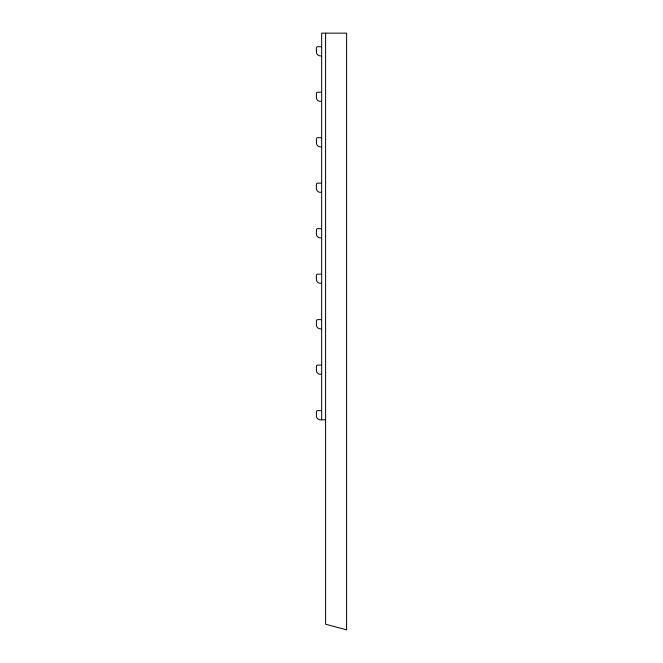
<?xml version="1.0" encoding="UTF-8"?>
<svg xmlns="http://www.w3.org/2000/svg" width="663" height="663" viewBox="0 0 663 663"><rect width="100%" height="100%" fill="white"/><g stroke="black" fill="none" stroke-linecap="round" stroke-linejoin="round"><path stroke-width="0.99" d="M321.654 46.7L317.718 46.7A1.309 1.309 0 0 0 316.4 48.018L316.4 51.954A3.937 3.937 0 0 0 320.337 55.891L321.654 55.891M321.654 92.19L317.718 92.19A1.309 1.309 0 0 0 316.4 93.5L316.4 97.444A3.937 3.937 0 0 0 320.337 101.381L321.654 101.381M321.654 137.672L317.718 137.672A1.309 1.309 0 0 0 316.4 138.99L316.4 142.926A3.937 3.937 0 0 0 320.337 146.863L321.654 146.863M321.654 183.162L317.718 183.162A1.309 1.309 0 0 0 316.4 184.471L316.4 188.416A3.937 3.937 0 0 0 320.337 192.353L321.654 192.353M321.654 228.652L317.718 228.652A1.309 1.309 0 0 0 316.4 229.962L316.4 233.898A3.937 3.937 0 0 0 320.337 237.843L321.654 237.843M321.654 274.134L317.718 274.134A1.309 1.309 0 0 0 316.4 275.452L316.4 279.388A3.937 3.937 0 0 0 320.337 283.325L321.654 283.325M321.654 319.624L317.718 319.624A1.309 1.309 0 0 0 316.4 320.933L316.4 324.87A3.937 3.937 0 0 0 320.337 328.815L321.654 328.815M321.654 365.106L317.718 365.106A1.309 1.309 0 0 0 316.4 366.424L316.4 370.36A3.937 3.937 0 0 0 320.337 374.297L321.654 374.297M321.654 410.596L317.718 410.596A1.309 1.309 0 0 0 316.4 411.905L316.4 415.85A3.937 3.937 0 0 0 320.337 419.787L325.591 419.787M325.591 33.15L325.591 624.223L346.6 629.85L346.6 33.15L321.654 33.15L321.654 419.787"/></g></svg>
